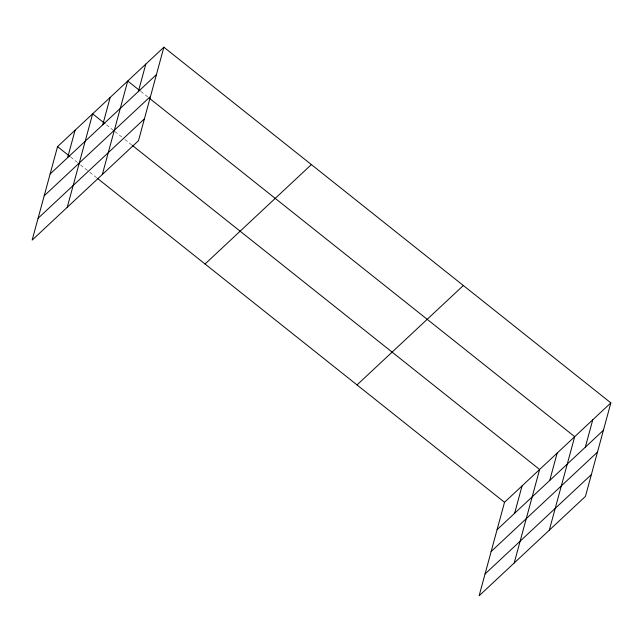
<?xml version="1.0" encoding="UTF-8"?>
<svg xmlns="http://www.w3.org/2000/svg" width="643" height="643" viewBox="0 0 643 643"><rect width="100%" height="100%" fill="white"/><g stroke="black" fill="none" stroke-linecap="round" stroke-linejoin="round"><path stroke-width="0.48" stroke-dasharray="3.21 2.41" d="M140.785 91.402L147.705 96.908M106.465 124.822L114.149 130.931M114.92 131.542L124.139 138.88M124.903 139.491L131.815 144.996M70.609 157.013L79.828 164.351M80.6 164.962L89.047 171.681M89.819 172.292L96.731 177.798"/><path stroke-width="0.96" d="M163.877 47.212L57.548 146.62L32.15 240.112L138.478 140.704L163.877 47.212L610.85 402.888L585.452 496.38L479.123 595.788L504.522 502.296L610.85 402.888M67.652 157.599L75.094 130.216M67.242 207.303L92.64 113.819L104.93 123.593M102.743 124.798L110.186 97.415M102.325 174.502L127.724 81.01L140.021 90.792M138.366 91.491L145.8 64.107M514.625 513.275L522.068 485.899M514.207 562.987L539.614 469.494L132.587 145.607M549.717 480.474L557.151 453.09M549.299 530.178L574.697 436.685L149.24 98.13M585.331 447.174L592.774 419.791M50.114 174.004L156.442 74.596M44.182 195.818L150.51 96.41M38.074 218.299L144.402 118.883M205.053 263.992L311.381 164.584M357.018 384.924L463.346 285.516M497.079 529.679L603.407 430.271M491.156 551.493L597.484 452.085M485.047 573.974L591.375 474.566M57.548 146.62L69.846 156.402M97.503 178.408L504.522 502.296"/></g></svg>
